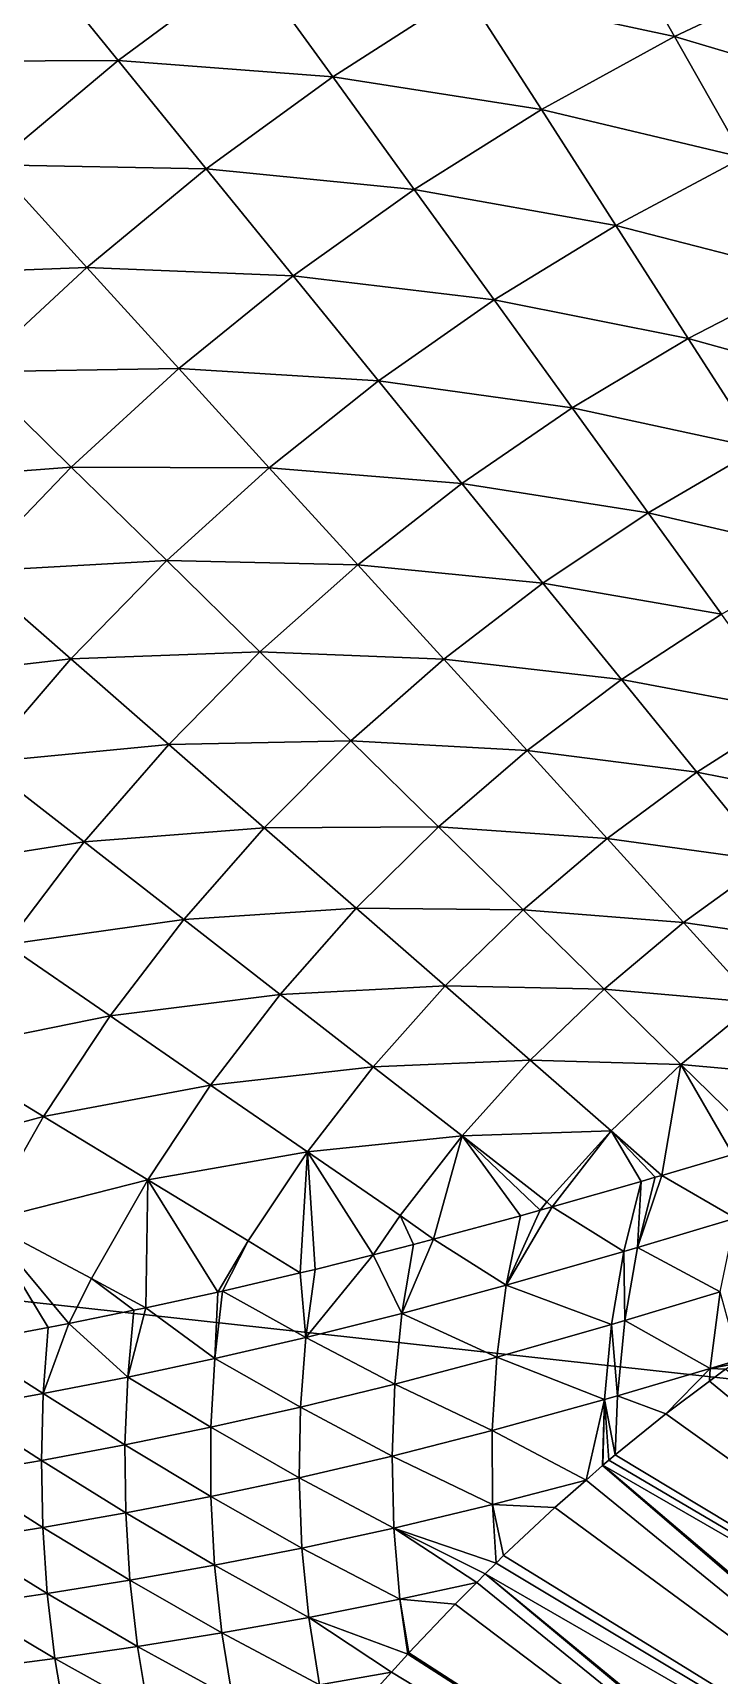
# Model space of a CAD drawing. Header units: metres. Extents: x -44.6 to 35.4, y -44.1 to 26.9.
# Drawn here: x -2.72 to 0.51, y -33.96 to -26.23 of the extents above; entities that cross this region are included whole.
import ezdxf

# ---------------------------------------------------------------- set-up
doc = ezdxf.new("R2010")
doc.units = ezdxf.units.M

msp = doc.modelspace()

# ---------------------------------------------------------------- linework, layer by layer
for points in [[(10.037395, -33.610336, 91.214554), (0.338596, -18.232346, 91.214554), (1.288379, -17.817396, 91.214554)], [(10.037395, -33.610336, 91.214554), (-0.640222, -18.573206, 91.214554), (0.338596, -18.232346, 91.214554)], [(-1.642307, -18.837969, 91.214554), (-0.640222, -18.573206, 91.214554), (10.037395, -33.610336, 91.214554)], [(10.037395, -33.610336, 91.214554), (-2.66175, -19.025072, 91.214554), (-1.642307, -18.837969, 91.214554)], [(10.037395, -33.610336, 91.214554), (-3.692543, -19.133413, 91.214554), (-2.66175, -19.025072, 91.214554)], [(-4.72861, -19.162354, 91.214554), (10.037395, -33.610336, 91.214554), (-17.179567, -30.617912, 91.214554)], [(-4.72861, -19.162354, 91.214554), (-3.692543, -19.133413, 91.214554), (10.037395, -33.610336, 91.214554)], [(0.300414, -26.244959, 95.590256), (-0.028308, -25.663986, 95.426468), (-0.683297, -26.032667, 95.421822)], [(-0.028308, -25.663986, 95.426468), (0.300414, -26.244959, 95.590256), (0.954532, -25.934748, 95.599426)], [(-2.318141, -26.35742, 95.303413), (-2.736383, -25.84223, 95.236794), (-3.349033, -26.362118, 95.23645)], [(-2.736383, -25.84223, 95.236794), (-2.318141, -26.35742, 95.303413), (-1.697436, -25.896793, 95.305016)], [(-1.308841, -26.434477, 95.417702), (-1.697436, -25.896793, 95.305016), (-2.318141, -26.35742, 95.303413)], [(-1.697436, -25.896793, 95.305016), (-1.308841, -26.434477, 95.417702), (-0.683297, -26.032667, 95.421822)], [(1.24847, -26.527779, 95.813728), (0.954532, -25.934748, 95.599426), (0.300414, -26.244959, 95.590256)], [(-0.326763, -26.588751, 95.582039), (-0.683297, -26.032667, 95.421822), (-1.308841, -26.434477, 95.417702)], [(-0.683297, -26.032667, 95.421822), (-0.326763, -26.588751, 95.582039), (0.300414, -26.244959, 95.590256)], [(0.622819, -26.814768, 95.799507), (0.300414, -26.244959, 95.590256), (-0.326763, -26.588751, 95.582039)], [(0.300414, -26.244959, 95.590256), (0.622819, -26.814768, 95.799507), (1.24847, -26.527779, 95.813728)], [(-3.349033, -26.362118, 95.23645), (-2.905801, -26.849134, 95.302048), (-2.318141, -26.35742, 95.303413)], [(-1.903628, -26.868017, 95.414116), (-2.318141, -26.35742, 95.303413), (-2.905801, -26.849134, 95.302048)], [(-2.318141, -26.35742, 95.303413), (-1.903628, -26.868017, 95.414116), (-1.308841, -26.434477, 95.417702)], [(-0.925566, -26.964798, 95.574753), (-1.308841, -26.434477, 95.417702), (-1.903628, -26.868017, 95.414116)], [(-1.308841, -26.434477, 95.417702), (-0.925566, -26.964798, 95.574753), (-0.326763, -26.588751, 95.582039)], [(0.023074, -27.134388, 95.786751), (-0.326763, -26.588751, 95.582039), (-0.925566, -26.964798, 95.574753)], [(-0.326763, -26.588751, 95.582039), (0.023074, -27.134388, 95.786751), (0.622819, -26.814768, 95.799507)], [(0.937385, -27.37072, 96.053246), (0.622819, -26.814768, 95.799507), (0.023074, -27.134388, 95.786751)], [(-2.466459, -27.331877, 95.411057), (-2.905801, -26.849134, 95.302048), (-3.459322, -27.370491, 95.300919)], [(-2.905801, -26.849134, 95.302048), (-2.466459, -27.331877, 95.411057), (-1.903628, -26.868017, 95.414116)], [(-1.494687, -27.371748, 95.568405), (-1.903628, -26.868017, 95.414116), (-2.466459, -27.331877, 95.411057)], [(-1.903628, -26.868017, 95.414116), (-1.494687, -27.371748, 95.568405), (-0.925566, -26.964798, 95.574753)], [(-0.549345, -27.485359, 95.775452), (-0.925566, -26.964798, 95.574753), (-1.494687, -27.371748, 95.568405)], [(-0.925566, -26.964798, 95.574753), (-0.549345, -27.485359, 95.775452), (0.023074, -27.134388, 95.786751)], [(0.364596, -27.667055, 96.035027), (0.023074, -27.134388, 95.786751), (-0.549345, -27.485359, 95.775452)], [(0.023074, -27.134388, 95.786751), (0.364596, -27.667055, 96.035027), (0.937385, -27.37072, 96.053246)], [(-3.459322, -27.370491, 95.300919), (-2.996241, -27.824642, 95.408516), (-2.466459, -27.331877, 95.411057)], [(-2.032932, -27.808229, 95.562996), (-2.466459, -27.331877, 95.411057), (-2.996241, -27.824642, 95.408516)], [(-2.466459, -27.331877, 95.411057), (-2.032932, -27.808229, 95.562996), (-1.494687, -27.371748, 95.568405)], [(-1.093137, -27.866377, 95.765602), (-1.494687, -27.371748, 95.568405), (-2.032932, -27.808229, 95.562996)], [(-1.494687, -27.371748, 95.568405), (-1.093137, -27.866377, 95.765602), (-0.549345, -27.485359, 95.775452)], [(1.242624, -27.910191, 96.35025), (0.937385, -27.37072, 96.053246), (0.364596, -27.667055, 96.035027)], [(-0.181882, -27.993803, 96.01889), (-0.549345, -27.485359, 95.775452), (-1.093137, -27.866377, 95.765602)], [(-0.549345, -27.485359, 95.775452), (-0.181882, -27.993803, 96.01889), (0.364596, -27.667055, 96.035027)], [(0.696226, -28.184296, 96.325714), (0.364596, -27.667055, 96.035027), (-0.181882, -27.993803, 96.01889)], [(0.364596, -27.667055, 96.035027), (0.696226, -28.184296, 96.325714), (1.242624, -27.910191, 96.35025)], [(-2.53921, -28.272861, 95.55851), (-2.996241, -27.824642, 95.408516), (-3.491973, -28.3449, 95.406502)], [(-2.996241, -27.824642, 95.408516), (-2.53921, -28.272861, 95.55851), (-2.032932, -27.808229, 95.562996)], [(-1.607118, -28.276106, 95.757202), (-2.032932, -27.808229, 95.562996), (-2.53921, -28.272861, 95.55851)], [(-2.032932, -27.808229, 95.562996), (-1.607118, -28.276106, 95.757202), (-1.093137, -27.866377, 95.765602)], [(-0.700765, -28.349699, 96.004829), (-1.093137, -27.866377, 95.765602), (-1.607118, -28.276106, 95.757202)], [(-1.093137, -27.866377, 95.765602), (-0.700765, -28.349699, 96.004829), (-0.181882, -27.993803, 96.01889)], [(0.175159, -28.487825, 96.30397), (-0.181882, -27.993803, 96.01889), (-0.700765, -28.349699, 96.004829)], [(-0.181882, -27.993803, 96.01889), (0.175159, -28.487825, 96.30397), (0.696226, -28.184296, 96.325714)], [(1.016432, -28.683718, 96.657471), (0.696226, -28.184296, 96.325714), (0.175159, -28.487825, 96.30397)], [(-3.491973, -28.3449, 95.406502), (-3.012522, -28.764261, 95.554947), (-2.53921, -28.272861, 95.55851)], [(-2.090203, -28.713209, 95.750237), (-2.53921, -28.272861, 95.55851), (-3.012522, -28.764261, 95.554947)], [(-2.53921, -28.272861, 95.55851), (-2.090203, -28.713209, 95.750237), (-1.607118, -28.276106, 95.757202)], [(-1.190883, -28.733459, 95.992828), (-1.607118, -28.276106, 95.757202), (-2.090203, -28.713209, 95.750237)], [(-1.607118, -28.276106, 95.757202), (-1.190883, -28.733459, 95.992828), (-0.700765, -28.349699, 96.004829)], [(-0.319316, -28.819567, 96.285019), (-0.700765, -28.349699, 96.004829), (-1.190883, -28.733459, 95.992828)], [(-0.700765, -28.349699, 96.004829), (-0.319316, -28.819567, 96.285019), (0.175159, -28.487825, 96.30397)], [(0.520161, -28.965191, 96.629402), (0.175159, -28.487825, 96.30397), (-0.319316, -28.819567, 96.285019)], [(0.175159, -28.487825, 96.30397), (0.520161, -28.965191, 96.629402), (1.016432, -28.683718, 96.657471)], [(-2.5414, -29.176336, 95.744705), (-3.012522, -28.764261, 95.554947), (-3.451947, -29.281054, 95.552299)], [(-3.012522, -28.764261, 95.554947), (-2.5414, -29.176336, 95.744705), (-2.090203, -28.713209, 95.750237)], [(-1.651162, -29.143784, 95.98288), (-2.090203, -28.713209, 95.750237), (-2.5414, -29.176336, 95.744705)], [(-2.090203, -28.713209, 95.750237), (-1.651162, -29.143784, 95.98288), (-1.190883, -28.733459, 95.992828)], [(-0.786048, -29.178286, 96.268845), (-1.190883, -28.733459, 95.992828), (-1.651162, -29.143784, 95.98288)], [(-1.190883, -28.733459, 95.992828), (-0.786048, -29.178286, 96.268845), (-0.319316, -28.819567, 96.285019)], [(0.049514, -29.273891, 96.604927), (-0.319316, -28.819567, 96.285019), (-0.786048, -29.178286, 96.268845)], [(-0.319316, -28.819567, 96.285019), (0.049514, -29.273891, 96.604927), (0.520161, -28.965191, 96.629402)], [(0.851563, -29.423737, 96.993706), (0.520161, -28.965191, 96.629402), (0.049514, -29.273891, 96.604927)], [(-2.5414, -29.176336, 95.744705), (-2.080623, -29.579365, 95.974983), (-1.651162, -29.143784, 95.98288)], [(-1.223985, -29.562723, 96.255432), (-1.651162, -29.143784, 95.98288), (-2.080623, -29.579365, 95.974983)], [(-1.651162, -29.143784, 95.98288), (-1.223985, -29.562723, 96.255432), (-0.786048, -29.178286, 96.268845)], [(-3.451947, -29.281054, 95.552299), (-2.959795, -29.664145, 95.740601), (-2.5414, -29.176336, 95.744705)], [(-2.080623, -29.579365, 95.974983), (-2.5414, -29.176336, 95.744705), (-2.959795, -29.664145, 95.740601)], [(-0.394388, -29.608635, 96.58403), (-0.786048, -29.178286, 96.268845), (-1.223985, -29.562723, 96.255432)], [(-0.786048, -29.178286, 96.268845), (-0.394388, -29.608635, 96.58403), (0.049514, -29.273891, 96.604927)], [(0.404084, -29.710649, 96.963127), (0.049514, -29.273891, 96.604927), (-0.394388, -29.608635, 96.58403)], [(0.049514, -29.273891, 96.604927), (0.404084, -29.710649, 96.963127), (0.851563, -29.423737, 96.993706)], [(1.167862, -29.861387, 97.395226), (0.851563, -29.423737, 96.993706), (0.404084, -29.710649, 96.963127)], [(-2.959795, -29.664145, 95.740601), (-2.478363, -30.038891, 95.969116), (-2.080623, -29.579365, 95.974983)], [(-1.632162, -29.971619, 96.244774), (-2.080623, -29.579365, 95.974983), (-2.478363, -30.038891, 95.969116)], [(-2.080623, -29.579365, 95.974983), (-1.632162, -29.971619, 96.244774), (-1.223985, -29.562723, 96.255432)], [(-0.810517, -29.968218, 96.566711), (-1.223985, -29.562723, 96.255432), (-1.632162, -29.971619, 96.244774)], [(-1.223985, -29.562723, 96.255432), (-0.810517, -29.968218, 96.566711), (-0.394388, -29.608635, 96.58403)], [(-0.017617, -30.022625, 96.937019), (-0.394388, -29.608635, 96.58403), (-0.810517, -29.968218, 96.566711)], [(-0.394388, -29.608635, 96.58403), (-0.017617, -30.022625, 96.937019), (0.404084, -29.710649, 96.963127)], [(-2.478363, -30.038891, 95.969116), (-2.959795, -29.664145, 95.740601), (-3.344542, -30.175289, 95.737915)], [(0.742817, -30.127899, 97.358025), (0.404084, -29.710649, 96.963127), (-0.017617, -30.022625, 96.937019)], [(0.404084, -29.710649, 96.963127), (0.742817, -30.127899, 97.358025), (1.167862, -29.861387, 97.395226)], [(-2.478363, -30.038891, 95.969116), (-2.009694, -30.403704, 96.236862), (-1.632162, -29.971619, 96.244774)], [(-1.197935, -30.351425, 96.55294), (-1.632162, -29.971619, 96.244774), (-2.009694, -30.403704, 96.236862)], [(-1.632162, -29.971619, 96.244774), (-1.197935, -30.351425, 96.55294), (-0.810517, -29.968218, 96.566711)], [(-0.412547, -30.358513, 96.915367), (-0.810517, -29.968218, 96.566711), (-1.197935, -30.351425, 96.55294)], [(-0.810517, -29.968218, 96.566711), (-0.412547, -30.358513, 96.915367), (-0.017617, -30.022625, 96.937019)], [(-3.344542, -30.175289, 95.737915), (-2.843547, -30.521055, 95.965271), (-2.478363, -30.038891, 95.969116)], [(-2.009694, -30.403704, 96.236862), (-2.478363, -30.038891, 95.969116), (-2.843547, -30.521055, 95.965271)], [(0.342614, -30.418442, 97.326256), (-0.017617, -30.022625, 96.937019), (-0.412547, -30.358513, 96.915367)], [(-0.017617, -30.022625, 96.937019), (0.342614, -30.418442, 97.326256), (0.742817, -30.127899, 97.358025)], [(1.064206, -30.523787, 97.787872), (0.742817, -30.127899, 97.358025), (0.342614, -30.418442, 97.326256)], [(-2.843547, -30.521055, 95.965271), (-2.355762, -30.857704, 96.231689), (-2.009694, -30.403704, 96.236862)], [(-1.555778, -30.757032, 96.542717), (-2.009694, -30.403704, 96.236862), (-2.355762, -30.857704, 96.231689)], [(-2.009694, -30.403704, 96.236862), (-1.555778, -30.757032, 96.542717), (-1.197935, -30.351425, 96.55294)], [(-0.779799, -30.717155, 96.898163), (-1.197935, -30.351425, 96.55294), (-1.555778, -30.757032, 96.542717)], [(-1.197935, -30.351425, 96.55294), (-0.779799, -30.717155, 96.898163), (-0.412547, -30.358513, 96.915367)], [(-0.031795, -30.731924, 97.299904), (-0.412547, -30.358513, 96.915367), (-0.779799, -30.717155, 96.898163)], [(-0.412547, -30.358513, 96.915367), (-0.031795, -30.731924, 97.299904), (0.342614, -30.418442, 97.326256)], [(0.684729, -30.794352, 97.750038), (0.342614, -30.418442, 97.326256), (-0.031795, -30.731924, 97.299904)], [(0.342614, -30.418442, 97.326256), (0.684729, -30.794352, 97.750038), (1.064206, -30.523787, 97.787872)], [(-2.355762, -30.857704, 96.231689), (-2.843547, -30.521055, 95.965271), (-3.175396, -31.024542, 95.963455)], [(-17.179567, -30.617912, 91.214554), (10.037395, -33.610336, 91.214554), (-4.038686, -35.973984, 91.214554)], [(-2.355762, -30.857704, 96.231689), (-1.883248, -31.183813, 96.536026), (-1.555778, -30.757032, 96.542717)], [(-1.11854, -31.097378, 96.885384), (-1.555778, -30.757032, 96.542717), (-1.883248, -31.183813, 96.536026)], [(-1.555778, -30.757032, 96.542717), (-1.11854, -31.097378, 96.885384), (-0.779799, -30.717155, 96.898163)], [(-0.379544, -31.067245, 97.278954), (-0.779799, -30.717155, 96.898163), (-1.11854, -31.097378, 96.885384)], [(-0.779799, -30.717155, 96.898163), (-0.379544, -31.067245, 97.278954), (-0.031795, -30.731924, 97.299904)], [(0.330093, -31.086834, 97.718651), (-0.031795, -30.731924, 97.299904), (-0.379544, -31.067245, 97.278954)], [(-0.031795, -30.731924, 97.299904), (0.330093, -31.086834, 97.718651), (0.684729, -30.794352, 97.750038)], [(-3.175396, -31.024542, 95.963455), (-2.669605, -31.332346, 96.229233), (-2.355762, -30.857704, 96.231689)], [(-1.883248, -31.183813, 96.536026), (-2.355762, -30.857704, 96.231689), (-2.669605, -31.332346, 96.229233)], [(1.007228, -31.148708, 98.206512), (0.684729, -30.794352, 97.750038), (0.330093, -31.086834, 97.718651)], [(-2.669605, -31.332346, 96.229233), (-3.175396, -31.024542, 95.963455), (-3.47318, -31.548038, 95.963654)], [(-1.883248, -31.183813, 96.536026), (-1.427999, -31.498009, 96.877014), (-1.11854, -31.097378, 96.885384)], [(-0.699836, -31.423296, 97.263397), (-1.11854, -31.097378, 96.885384), (-1.427999, -31.498009, 96.877014)], [(-1.11854, -31.097378, 96.885384), (-0.699836, -31.423296, 97.263397), (-0.379544, -31.067245, 97.278954)], [(0.001118, -31.4002, 97.693695), (-0.379544, -31.067245, 97.278954), (-0.699836, -31.423296, 97.263397)], [(-0.379544, -31.067245, 97.278954), (0.001118, -31.4002, 97.693695), (0.330093, -31.086834, 97.718651)], [(0.330093, -31.086834, 97.718651), (0.001118, -31.4002, 97.693695), (0.23948, -31.609694, 97.983948)], [(0.23948, -31.609694, 97.983948), (0.57458, -31.511528, 98.161736), (0.330093, -31.086834, 97.718651)], [(0.330093, -31.086834, 97.718651), (0.671554, -31.421709, 98.169807), (1.007228, -31.148708, 98.206512)], [(0.57458, -31.511528, 98.161736), (0.671554, -31.421709, 98.169807), (0.330093, -31.086834, 97.718651)], [(-2.669605, -31.332346, 96.229233), (-2.179606, -31.630537, 96.53286), (-1.883248, -31.183813, 96.536026)], [(-1.427999, -31.498009, 96.877014), (-1.883248, -31.183813, 96.536026), (-2.179606, -31.630537, 96.53286)], [(-3.47318, -31.548038, 95.963654), (-2.950507, -31.826347, 96.2295), (-2.669605, -31.332346, 96.229233)], [(-2.179606, -31.630537, 96.53286), (-2.669605, -31.332346, 96.229233), (-2.950507, -31.826347, 96.2295)], [(-0.699836, -31.423296, 97.263397), (-0.301445, -31.733404, 97.675156), (0.001118, -31.4002, 97.693695)], [(0.001118, -31.4002, 97.693695), (-0.301445, -31.733404, 97.675156), (-0.276808, -31.757175, 97.705154)], [(-0.276808, -31.757175, 97.705154), (0.143243, -31.63772, 97.932442), (0.001118, -31.4002, 97.693695)], [(0.143243, -31.63772, 97.932442), (0.209361, -31.618515, 97.967964), (0.001118, -31.4002, 97.693695)], [(0.209361, -31.618515, 97.967964), (0.23948, -31.609694, 97.983948), (0.001118, -31.4002, 97.693695)], [(-1.427999, -31.498009, 96.877014), (-0.991937, -31.79896, 97.253212), (-0.699836, -31.423296, 97.263397)], [(-0.699836, -31.423296, 97.263397), (-0.991937, -31.79896, 97.253212), (-0.83508, -31.90992, 97.403526)], [(-0.83508, -31.90992, 97.403526), (-0.425357, -31.799419, 97.624771), (-0.699836, -31.423296, 97.263397)], [(-0.699836, -31.423296, 97.263397), (-0.425357, -31.799419, 97.624771), (-0.331799, -31.772814, 97.6754)], [(-0.331799, -31.772814, 97.6754), (-0.301445, -31.733404, 97.675156), (-0.699836, -31.423296, 97.263397)], [(-2.179606, -31.630537, 96.53286), (-1.707464, -31.917864, 96.873055), (-1.427999, -31.498009, 96.877014)], [(-1.427999, -31.498009, 96.877014), (-1.707464, -31.917864, 96.873055), (-1.462292, -32.06868, 97.071419)], [(-1.462292, -32.06868, 97.071419), (-1.39145, -32.05204, 97.107788), (-1.427999, -31.498009, 96.877014)], [(-1.427999, -31.498009, 96.877014), (-1.39145, -32.05204, 97.107788), (-1.118234, -31.983038, 97.252548)], [(-1.118234, -31.983038, 97.252548), (-0.991937, -31.79896, 97.253212), (-1.427999, -31.498009, 96.877014)], [(0.586408, -31.81036, 98.351463), (0.57458, -31.511528, 98.161736), (0.23948, -31.609694, 97.983948)], [(-2.950507, -31.826347, 96.2295), (-2.444158, -32.095966, 96.533203), (-2.179606, -31.630537, 96.53286)], [(-2.179606, -31.630537, 96.53286), (-2.444158, -32.095966, 96.533203), (-2.18884, -32.233082, 96.706116)], [(-2.179606, -31.630537, 96.53286), (-2.18884, -32.233082, 96.706116), (-1.849489, -32.159241, 96.873138)], [(-1.849489, -32.159241, 96.873138), (-1.707464, -31.917864, 96.873055), (-2.179606, -31.630537, 96.53286)], [(0.061677, -31.967615, 98.046478), (0.143243, -31.63772, 97.932442), (-0.276808, -31.757175, 97.705154)], [(0.143243, -31.63772, 97.932442), (0.061677, -31.967615, 98.046478), (0.125961, -31.948586, 98.084122)], [(0.23948, -31.609694, 97.983948), (0.125961, -31.948586, 98.084122), (0.586408, -31.81036, 98.351463)], [(0.23948, -31.609694, 97.983948), (0.209361, -31.618515, 97.967964), (0.125961, -31.948586, 98.084122)], [(0.125961, -31.948586, 98.084122), (0.209361, -31.618515, 97.967964), (0.143243, -31.63772, 97.932442)], [(-0.49176, -32.126999, 97.721642), (-0.276808, -31.757175, 97.705154), (-0.331799, -31.772814, 97.6754)], [(-0.276808, -31.757175, 97.705154), (-0.49176, -32.126999, 97.721642), (0.061677, -31.967615, 98.046478)], [(-0.331799, -31.772814, 97.6754), (-0.425357, -31.799419, 97.624771), (-0.49176, -32.126999, 97.721642)], [(-0.276808, -31.757175, 97.705154), (-0.301445, -31.733404, 97.675156), (-0.331799, -31.772814, 97.6754)], [(-2.950507, -31.826347, 96.2295), (-3.042581, -32.399799, 96.315971), (-2.648206, -32.326439, 96.489883)], [(-2.950507, -31.826347, 96.2295), (-2.648206, -32.326439, 96.489883), (-2.550094, -32.306694, 96.535782)], [(-2.550094, -32.306694, 96.535782), (-2.444158, -32.095966, 96.533203), (-2.950507, -31.826347, 96.2295)], [(-0.991937, -31.79896, 97.253212), (-1.118234, -31.983038, 97.252548), (-0.928667, -31.93516, 97.352989)], [(-0.928667, -31.93516, 97.352989), (-0.83508, -31.90992, 97.403526), (-0.991937, -31.79896, 97.253212)], [(-0.49176, -32.126999, 97.721642), (-0.425357, -31.799419, 97.624771), (-0.83508, -31.90992, 97.403526)], [(0.514354, -32.158607, 98.449821), (0.586408, -31.81036, 98.351463), (0.125961, -31.948586, 98.084122)], [(-1.707464, -31.917864, 96.873055), (-1.849489, -32.159241, 96.873138), (-1.827252, -32.1544, 96.884087)], [(-1.827252, -32.1544, 96.884087), (-1.462292, -32.06868, 97.071419), (-1.707464, -31.917864, 96.873055)], [(-0.982869, -32.259716, 97.436226), (-0.928667, -31.93516, 97.352989), (-1.118234, -31.983038, 97.252548)], [(-0.83508, -31.90992, 97.403526), (-0.982869, -32.259716, 97.436226), (-0.49176, -32.126999, 97.721642)], [(-0.83508, -31.90992, 97.403526), (-0.928667, -31.93516, 97.352989), (-0.982869, -32.259716, 97.436226)], [(0.066201, -32.2934, 98.167351), (0.125961, -31.948586, 98.084122), (0.061677, -31.967615, 98.046478)], [(0.125961, -31.948586, 98.084122), (0.066201, -32.2934, 98.167351), (0.514354, -32.158607, 98.449821)], [(-1.435662, -32.373287, 97.179703), (-0.982869, -32.259716, 97.436226), (-1.118234, -31.983038, 97.252548)], [(-1.118234, -31.983038, 97.252548), (-1.39145, -32.05204, 97.107788), (-1.435662, -32.373287, 97.179703)], [(0.003583, -32.311878, 98.127693), (0.061677, -31.967615, 98.046478), (-0.49176, -32.126999, 97.721642)], [(0.061677, -31.967615, 98.046478), (0.003583, -32.311878, 98.127693), (0.066201, -32.2934, 98.167351)], [(-2.444158, -32.095966, 96.533203), (-2.550094, -32.306694, 96.535782), (-2.244355, -32.245163, 96.678795)], [(-2.244355, -32.245163, 96.678795), (-2.18884, -32.233082, 96.706116), (-2.444158, -32.095966, 96.533203)], [(-1.435662, -32.373287, 97.179703), (-1.462292, -32.06868, 97.071419), (-1.827252, -32.1544, 96.884087)], [(-1.435662, -32.373287, 97.179703), (-1.39145, -32.05204, 97.107788), (-1.462292, -32.06868, 97.071419)], [(-1.863191, -32.472248, 96.94632), (-1.849489, -32.159241, 96.873138), (-2.18884, -32.233082, 96.706116)], [(-1.863191, -32.472248, 96.94632), (-1.827252, -32.1544, 96.884087), (-1.849489, -32.159241, 96.873138)], [(-1.827252, -32.1544, 96.884087), (-1.863191, -32.472248, 96.94632), (-1.435662, -32.373287, 97.179703)], [(-0.536268, -32.465973, 97.786575), (-0.49176, -32.126999, 97.721642), (-0.982869, -32.259716, 97.436226)], [(-0.49176, -32.126999, 97.721642), (-0.536268, -32.465973, 97.786575), (0.003583, -32.311878, 98.127693)], [(0.468107, -32.519192, 98.512955), (0.514354, -32.158607, 98.449821), (0.066201, -32.2934, 98.167351)], [(0.514354, -32.158607, 98.449821), (0.468107, -32.519192, 98.512955), (0.602262, -32.479111, 98.602028)], [(-2.273394, -32.559631, 96.732574), (-2.244355, -32.245163, 96.678795), (-2.550094, -32.306694, 96.535782)], [(-2.18884, -32.233082, 96.706116), (-2.273394, -32.559631, 96.732574), (-1.863191, -32.472248, 96.94632)], [(-2.18884, -32.233082, 96.706116), (-2.244355, -32.245163, 96.678795), (-2.273394, -32.559631, 96.732574)], [(-1.016718, -32.593418, 97.488213), (-0.982869, -32.259716, 97.436226), (-1.435662, -32.373287, 97.179703)], [(-0.982869, -32.259716, 97.436226), (-1.016718, -32.593418, 97.488213), (-0.536268, -32.465973, 97.786575)], [(-2.671465, -32.637604, 96.536171), (-2.648206, -32.326439, 96.489883), (-3.042581, -32.399799, 96.315971)], [(-2.550094, -32.306694, 96.535782), (-2.671465, -32.637604, 96.536171), (-2.273394, -32.559631, 96.732574)], [(-2.550094, -32.306694, 96.535782), (-2.648206, -32.326439, 96.489883), (-2.671465, -32.637604, 96.536171)], [(-0.030208, -32.665592, 98.174942), (0.003583, -32.311878, 98.127693), (-0.536268, -32.465973, 97.786575)], [(0.003583, -32.311878, 98.127693), (-0.030208, -32.665592, 98.174942), (0.030941, -32.647995, 98.216461)], [(0.030941, -32.647995, 98.216461), (0.066201, -32.2934, 98.167351), (0.003583, -32.311878, 98.127693)], [(0.066201, -32.2934, 98.167351), (0.030941, -32.647995, 98.216461), (0.468107, -32.519192, 98.512955)], [(-3.042581, -32.399799, 96.315971), (-3.060989, -32.707771, 96.355522), (-2.671465, -32.637604, 96.536171)], [(-1.461004, -32.701897, 97.220924), (-1.435662, -32.373287, 97.179703), (-1.863191, -32.472248, 96.94632)], [(-1.435662, -32.373287, 97.179703), (-1.461004, -32.701897, 97.220924), (-1.016718, -32.593418, 97.488213)], [(-1.881678, -32.796013, 96.97834), (-1.863191, -32.472248, 96.94632), (-2.273394, -32.559631, 96.732574)], [(-1.863191, -32.472248, 96.94632), (-1.881678, -32.796013, 96.97834), (-1.461004, -32.701897, 97.220924)], [(-0.558282, -32.811783, 97.818687), (-0.536268, -32.465973, 97.786575), (-1.016718, -32.593418, 97.488213)], [(-0.536268, -32.465973, 97.786575), (-0.558282, -32.811783, 97.818687), (-0.030208, -32.665592, 98.174942)], [(0.57448, -32.498219, 98.586029), (0.602262, -32.479111, 98.602028), (0.468107, -32.519192, 98.512955)], [(-2.286337, -32.878822, 96.756546), (-2.273394, -32.559631, 96.732574), (-2.671465, -32.637604, 96.536171)], [(-2.273394, -32.559631, 96.732574), (-2.286337, -32.878822, 96.756546), (-1.881678, -32.796013, 96.97834)], [(0.468107, -32.519192, 98.512955), (0.030941, -32.647995, 98.216461), (0.258366, -32.733028, 98.390785)], [(0.258366, -32.733028, 98.390785), (0.463733, -32.57906, 98.518707), (0.468107, -32.519192, 98.512955)], [(0.468107, -32.519192, 98.512955), (0.463733, -32.57906, 98.518707), (0.539208, -32.522476, 98.56572)], [(0.539208, -32.522476, 98.56572), (0.463733, -32.57906, 98.518707), (3.218644, -34.854263, 104.698692)], [(0.468107, -32.519192, 98.512955), (0.539208, -32.522476, 98.56572), (0.57448, -32.498219, 98.586029)], [(-2.679925, -32.952488, 96.553009), (-2.671465, -32.637604, 96.536171), (-3.060989, -32.707771, 96.355522)], [(-2.671465, -32.637604, 96.536171), (-2.679925, -32.952488, 96.553009), (-2.286337, -32.878822, 96.756546)], [(-1.029783, -32.931992, 97.508278), (-1.016718, -32.593418, 97.488213), (-1.461004, -32.701897, 97.220924)], [(-1.016718, -32.593418, 97.488213), (-1.029783, -32.931992, 97.508278), (-0.558282, -32.811783, 97.818687)], [(0.021128, -32.925873, 98.229973), (0.030941, -32.647995, 98.216461), (-0.030208, -32.665592, 98.174942)], [(0.030941, -32.647995, 98.216461), (0.021128, -32.925873, 98.229973), (0.258366, -32.733028, 98.390785)], [(3.218644, -34.854263, 104.698692), (0.463733, -32.57906, 98.518707), (0.258366, -32.733028, 98.390785)], [(-3.060989, -32.707771, 96.355522), (-3.065842, -33.018604, 96.365952), (-2.679925, -32.952488, 96.553009)], [(-1.467166, -33.03384, 97.230949), (-1.461004, -32.701897, 97.220924), (-1.881678, -32.796013, 96.97834)], [(-1.461004, -32.701897, 97.220924), (-1.467166, -33.03384, 97.230949), (-1.029783, -32.931992, 97.508278)], [(-0.116403, -33.044502, 98.129883), (-0.030208, -32.665592, 98.174942), (-0.558282, -32.811783, 97.818687)], [(-0.116403, -33.044502, 98.129883), (-0.039114, -32.976757, 98.187218), (-0.030208, -32.665592, 98.174942)], [(-0.030208, -32.665592, 98.174942), (-0.039114, -32.976757, 98.187218), (-0.036838, -32.974758, 98.188904)], [(-0.036838, -32.974758, 98.188904), (-0.009075, -32.950424, 98.209503), (-0.030208, -32.665592, 98.174942)], [(-0.030208, -32.665592, 98.174942), (-0.009075, -32.950424, 98.209503), (0.021128, -32.925873, 98.229973)], [(-1.882496, -33.12188, 96.979752), (-1.881678, -32.796013, 96.97834), (-2.286337, -32.878822, 96.756546)], [(-1.881678, -32.796013, 96.97834), (-1.882496, -33.12188, 96.979752), (-1.467166, -33.03384, 97.230949)], [(0.258366, -32.733028, 98.390785), (0.021128, -32.925873, 98.229973), (3.218644, -34.854263, 104.698692)], [(-2.283036, -33.1991, 96.750435), (-2.286337, -32.878822, 96.756546), (-2.679925, -32.952488, 96.553009)], [(-2.286337, -32.878822, 96.756546), (-2.283036, -33.1991, 96.750435), (-1.882496, -33.12188, 96.979752)], [(-0.557507, -33.159775, 97.817558), (-0.558282, -32.811783, 97.818687), (-1.029783, -32.931992, 97.508278)], [(-0.558282, -32.811783, 97.818687), (-0.557507, -33.159775, 97.817558), (-0.116403, -33.044502, 98.129883)], [(-2.673492, -33.267609, 96.540207), (-2.679925, -32.952488, 96.553009), (-3.065842, -33.018604, 96.365952)], [(-2.679925, -32.952488, 96.553009), (-2.673492, -33.267609, 96.540207), (-2.283036, -33.1991, 96.750435)], [(-1.021895, -33.271099, 97.496162), (-1.029783, -32.931992, 97.508278), (-1.467166, -33.03384, 97.230949)], [(-1.029783, -32.931992, 97.508278), (-1.021895, -33.271099, 97.496162), (-0.557507, -33.159775, 97.817558)], [(-0.009075, -32.950424, 98.209503), (-0.036838, -32.974758, 98.188904), (3.218644, -34.854263, 104.698692)], [(0.021128, -32.925873, 98.229973), (-0.009075, -32.950424, 98.209503), (3.218644, -34.854263, 104.698692)], [(-3.065842, -33.018604, 96.365952), (-3.05709, -33.328957, 96.347145), (-2.673492, -33.267609, 96.540207)], [(-1.454072, -33.365051, 97.209648), (-1.467166, -33.03384, 97.230949), (-1.882496, -33.12188, 96.979752)], [(-1.467166, -33.03384, 97.230949), (-1.454072, -33.365051, 97.209648), (-1.021895, -33.271099, 97.496162)], [(-0.039114, -32.976757, 98.187218), (-0.116403, -33.044502, 98.129883), (2.878658, -35.489136, 104.68541)], [(-0.036838, -32.974758, 98.188904), (-0.039114, -32.976757, 98.187218), (2.878658, -35.489136, 104.68541)], [(2.878658, -35.489136, 104.68541), (2.890066, -35.462143, 104.6875), (-0.036838, -32.974758, 98.188904)], [(2.890066, -35.462143, 104.6875), (3.218644, -34.854263, 104.698692), (-0.036838, -32.974758, 98.188904)], [(-0.263294, -33.17326, 98.020912), (-0.116403, -33.044502, 98.129883), (-0.557507, -33.159775, 97.817558)], [(-0.116403, -33.044502, 98.129883), (-0.263294, -33.17326, 98.020912), (2.878658, -35.489136, 104.68541)], [(-1.865635, -33.445999, 96.950554), (-1.882496, -33.12188, 96.979752), (-2.283036, -33.1991, 96.750435)], [(-1.882496, -33.12188, 96.979752), (-1.865635, -33.445999, 96.950554), (-1.454072, -33.365051, 97.209648)], [(-0.540161, -33.435673, 97.791931), (-0.557507, -33.159775, 97.817558), (-1.021895, -33.271099, 97.496162)], [(-0.557507, -33.159775, 97.817558), (-0.540161, -33.435673, 97.791931), (-0.504559, -33.400013, 97.824028)], [(-0.504559, -33.400013, 97.824028), (-0.263294, -33.17326, 98.020912), (-0.557507, -33.159775, 97.817558)], [(-0.263294, -33.17326, 98.020912), (-0.504559, -33.400013, 97.824028), (2.878658, -35.489136, 104.68541)], [(-2.263528, -33.516808, 96.714302), (-2.283036, -33.1991, 96.750435), (-2.673492, -33.267609, 96.540207)], [(-2.283036, -33.1991, 96.750435), (-2.263528, -33.516808, 96.714302), (-1.865635, -33.445999, 96.950554)], [(-2.652238, -33.579483, 96.49791), (-2.673492, -33.267609, 96.540207), (-3.05709, -33.328957, 96.347145)], [(-3.05709, -33.328957, 96.347145), (-3.034825, -33.63549, 96.299301), (-2.652238, -33.579483, 96.49791)], [(-2.673492, -33.267609, 96.540207), (-2.652238, -33.579483, 96.49791), (-2.263528, -33.516808, 96.714302)], [(-0.993156, -33.606407, 97.452026), (-1.021895, -33.271099, 97.496162), (-1.454072, -33.365051, 97.209648)], [(-1.021895, -33.271099, 97.496162), (-0.590612, -33.486206, 97.746445), (-0.540161, -33.435673, 97.791931)], [(-1.021895, -33.271099, 97.496162), (-0.993156, -33.606407, 97.452026), (-0.631268, -33.526928, 97.709801)], [(-0.631268, -33.526928, 97.709801), (-0.590612, -33.486206, 97.746445), (-1.021895, -33.271099, 97.496162)], [(-1.421884, -33.691471, 97.157295), (-1.454072, -33.365051, 97.209648), (-1.865635, -33.445999, 96.950554)], [(-1.454072, -33.365051, 97.209648), (-1.421884, -33.691471, 97.157295), (-0.993156, -33.606407, 97.452026)], [(2.878658, -35.489136, 104.68541), (-0.504559, -33.400013, 97.824028), (-0.540161, -33.435673, 97.791931)], [(-1.831293, -33.764553, 96.891083), (-1.865635, -33.445999, 96.950554), (-2.263528, -33.516808, 96.714302)], [(-1.865635, -33.445999, 96.950554), (-1.831293, -33.764553, 96.891083), (-1.421884, -33.691471, 97.157295)], [(-0.590612, -33.486206, 97.746445), (-0.631268, -33.526928, 97.709801), (2.601983, -36.152035, 104.632385)], [(-0.540161, -33.435673, 97.791931), (-0.590612, -33.486206, 97.746445), (2.878658, -35.489136, 104.68541)], [(2.601983, -36.152035, 104.632385), (2.611977, -36.120121, 104.636604), (-0.590612, -33.486206, 97.746445)], [(2.611977, -36.120121, 104.636604), (2.878658, -35.489136, 104.68541), (-0.590612, -33.486206, 97.746445)], [(-2.228037, -33.828327, 96.648567), (-2.263528, -33.516808, 96.714302), (-2.652238, -33.579483, 96.49791)], [(-2.263528, -33.516808, 96.714302), (-2.228037, -33.828327, 96.648567), (-1.831293, -33.764553, 96.891083)], [(-0.733244, -33.62907, 97.617867), (-0.631268, -33.526928, 97.709801), (-0.993156, -33.606407, 97.452026)], [(-0.631268, -33.526928, 97.709801), (-0.733244, -33.62907, 97.617867), (2.601983, -36.152035, 104.632385)], [(-4.038686, -35.973984, 91.214554), (10.037395, -33.610336, 91.214554), (10.040887, -33.703621, 91.214554)], [(-2.616397, -33.884663, 96.426582), (-2.652238, -33.579483, 96.49791), (-3.034825, -33.63549, 96.299301)], [(-3.034825, -33.63549, 96.299301), (-2.999287, -33.934917, 96.222946), (-2.616397, -33.884663, 96.426582)], [(-2.652238, -33.579483, 96.49791), (-2.616397, -33.884663, 96.426582), (-2.228037, -33.828327, 96.648567)], [(-0.955936, -33.865463, 97.394798), (-0.993156, -33.606407, 97.452026), (-1.421884, -33.691471, 97.157295)], [(-0.993156, -33.606407, 97.452026), (-0.955936, -33.865463, 97.394798), (-0.94983, -33.858704, 97.401474)], [(-0.94983, -33.858704, 97.401474), (-0.733244, -33.62907, 97.617867), (-0.993156, -33.606407, 97.452026)], [(-0.733244, -33.62907, 97.617867), (-0.94983, -33.858704, 97.401474), (2.601983, -36.152035, 104.632385)], [(-4.038686, -35.973984, 91.214554), (10.040887, -33.703621, 91.214554), (10.079483, -34.299816, 91.214554)], [(-1.370996, -34.00909, 97.074509), (-1.421884, -33.691471, 97.157295), (-1.831293, -33.764553, 96.891083)], [(-1.421884, -33.691471, 97.157295), (-1.031573, -33.949207, 97.312042), (-0.955936, -33.865463, 97.394798)], [(-1.421884, -33.691471, 97.157295), (-1.370996, -34.00909, 97.074509), (-1.031573, -33.949207, 97.312042)], [(-1.779877, -34.073776, 96.80204), (-1.831293, -33.764553, 96.891083), (-2.228037, -33.828327, 96.648567)], [(-1.831293, -33.764553, 96.891083), (-1.779877, -34.073776, 96.80204), (-1.370996, -34.00909, 97.074509)], [(-2.566366, -34.179775, 96.327019), (-2.616397, -33.884663, 96.426582), (-2.999287, -33.934917, 96.222946)], [(-2.176966, -34.130108, 96.553978), (-2.228037, -33.828327, 96.648567), (-2.616397, -33.884663, 96.426582)], [(-2.616397, -33.884663, 96.426582), (-2.566366, -34.179775, 96.327019), (-2.176966, -34.130108, 96.553978)], [(-2.228037, -33.828327, 96.648567), (-2.176966, -34.130108, 96.553978), (-1.779877, -34.073776, 96.80204)], [(-0.955936, -33.865463, 97.394798), (-1.031573, -33.949207, 97.312042), (2.601983, -36.152035, 104.632385)], [(2.601983, -36.152035, 104.632385), (-0.94983, -33.858704, 97.401474), (-0.955936, -33.865463, 97.394798)], [(-2.999287, -33.934917, 96.222946), (-2.950859, -34.224014, 96.118889), (-2.566366, -34.179775, 96.327019)], [(-1.094183, -34.018528, 97.243546), (-1.031573, -33.949207, 97.312042), (-1.370996, -34.00909, 97.074509)], [(-1.031573, -33.949207, 97.312042), (-1.094183, -34.018528, 97.243546), (2.601983, -36.152035, 104.632385)]]:
    msp.add_3dface(points)

doc.saveas('drawing.dxf')
